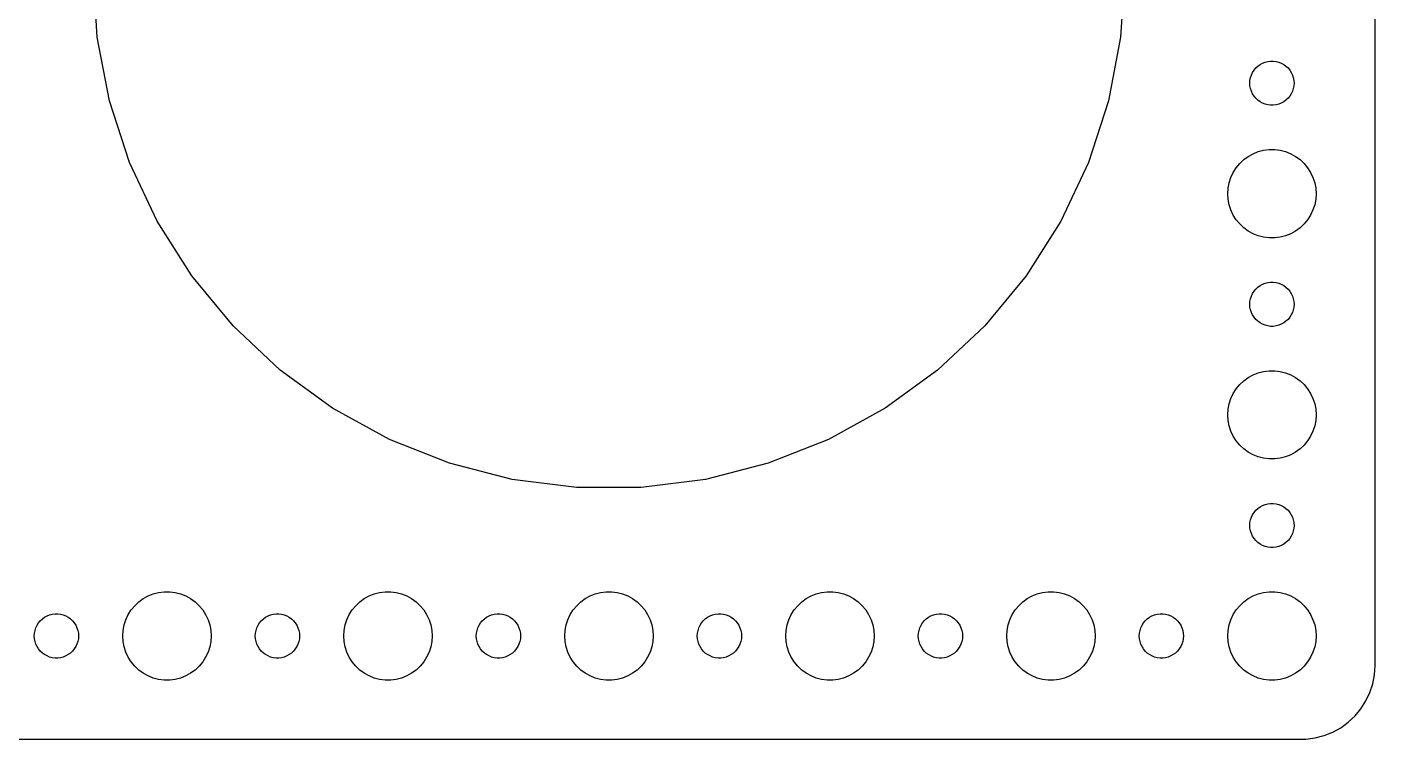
# Model space of a CAD drawing. Header units: metres. Extents: x -202 to 202, y 62 to 166.
# Drawn here: x 110.5 to 202, y 62 to 110.3 of the extents above; entities that cross this region are included whole.
import ezdxf

# ---------------------------------------------------------------- set-up
doc = ezdxf.new("R2010")
doc.units = ezdxf.units.M

msp = doc.modelspace()

# ---------------------------------------------------------------- linework, layer by layer
for p, q in [((202, 67), (202, 161)), ((115.276, 109.613), (115, 114)), ((185, 114), (184.724, 109.613)), ((116.1, 105.296), (115.276, 109.613)), ((184.724, 109.613), (183.9, 105.296)), ((194.536, 107.927), (194.719, 107.973)), ((194.719, 107.973), (194.906, 107.997)), ((194.906, 107.997), (195.094, 107.997)), ((195.094, 107.997), (195.281, 107.973)), ((195.281, 107.973), (195.464, 107.927)), ((193.605, 107.052), (193.686, 107.223)), ((193.686, 107.223), (193.786, 107.382)), ((193.786, 107.382), (193.907, 107.527)), ((193.907, 107.527), (194.044, 107.656)), ((194.044, 107.656), (194.196, 107.766)), ((194.196, 107.766), (194.361, 107.857)), ((194.361, 107.857), (194.536, 107.927)), ((195.464, 107.927), (195.639, 107.857)), ((195.639, 107.857), (195.804, 107.766)), ((195.804, 107.766), (195.956, 107.656)), ((195.956, 107.656), (196.093, 107.527)), ((196.093, 107.527), (196.214, 107.382)), ((196.214, 107.382), (196.314, 107.223)), ((196.314, 107.223), (196.395, 107.052)), ((193.5, 106.5), (193.512, 106.688)), ((193.512, 106.312), (193.5, 106.5)), ((193.512, 106.688), (193.547, 106.873)), ((193.547, 106.127), (193.512, 106.312)), ((193.547, 106.873), (193.605, 107.052)), ((196.395, 107.052), (196.453, 106.873)), ((196.453, 106.873), (196.488, 106.688)), ((196.488, 106.312), (196.453, 106.127)), ((196.488, 106.688), (196.5, 106.5)), ((196.5, 106.5), (196.488, 106.312)), ((117.458, 101.116), (116.1, 105.296)), ((183.9, 105.296), (182.542, 101.116)), ((193.605, 105.948), (193.547, 106.127)), ((193.686, 105.777), (193.605, 105.948)), ((193.786, 105.618), (193.686, 105.777)), ((193.907, 105.473), (193.786, 105.618)), ((194.044, 105.344), (193.907, 105.473)), ((194.196, 105.234), (194.044, 105.344)), ((194.361, 105.143), (194.196, 105.234)), ((195.804, 105.234), (195.639, 105.143)), ((195.956, 105.344), (195.804, 105.234)), ((196.093, 105.473), (195.956, 105.344)), ((196.214, 105.618), (196.093, 105.473)), ((196.314, 105.777), (196.214, 105.618)), ((196.395, 105.948), (196.314, 105.777)), ((196.453, 106.127), (196.395, 105.948)), ((194.536, 105.073), (194.361, 105.143)), ((194.719, 105.027), (194.536, 105.073)), ((194.906, 105.003), (194.719, 105.027)), ((195.094, 105.003), (194.906, 105.003)), ((195.281, 105.027), (195.094, 105.003)), ((195.464, 105.073), (195.281, 105.027)), ((195.639, 105.143), (195.464, 105.073)), ((193.393, 101.533), (193.723, 101.714)), ((193.723, 101.714), (194.073, 101.853)), ((194.073, 101.853), (194.438, 101.947)), ((194.438, 101.947), (194.812, 101.994)), ((194.812, 101.994), (195.188, 101.994)), ((195.188, 101.994), (195.562, 101.947)), ((195.562, 101.947), (195.927, 101.853)), ((195.927, 101.853), (196.277, 101.714)), ((196.277, 101.714), (196.607, 101.533)), ((119.329, 97.1386), (117.458, 101.116)), ((182.542, 101.116), (180.671, 97.1386)), ((192.371, 100.445), (192.573, 100.763)), ((192.573, 100.763), (192.813, 101.054)), ((192.813, 101.054), (193.088, 101.312)), ((193.088, 101.312), (193.393, 101.533)), ((196.607, 101.533), (196.912, 101.312)), ((196.912, 101.312), (197.187, 101.054)), ((197.187, 101.054), (197.427, 100.763)), ((197.427, 100.763), (197.629, 100.445)), ((192.024, 99.376), (192.094, 99.7461)), ((192.094, 99.7461), (192.211, 100.104)), ((192.211, 100.104), (192.371, 100.445)), ((197.629, 100.445), (197.789, 100.104)), ((197.789, 100.104), (197.906, 99.7461)), ((197.906, 99.7461), (197.976, 99.376)), ((192, 99), (192.024, 99.376)), ((192.024, 98.624), (192, 99)), ((197.976, 99.376), (198, 99)), ((198, 99), (197.976, 98.624)), ((192.094, 98.2539), (192.024, 98.624)), ((192.211, 97.8956), (192.094, 98.2539)), ((197.906, 98.2539), (197.789, 97.8956)), ((197.976, 98.624), (197.906, 98.2539)), ((121.684, 93.4275), (119.329, 97.1386)), ((180.671, 97.1386), (178.316, 93.4275)), ((192.371, 97.5547), (192.211, 97.8956)), ((192.573, 97.2366), (192.371, 97.5547)), ((192.813, 96.9464), (192.573, 97.2366)), ((197.427, 97.2366), (197.187, 96.9464)), ((197.629, 97.5547), (197.427, 97.2366)), ((197.789, 97.8956), (197.629, 97.5547)), ((193.088, 96.6885), (192.813, 96.9464)), ((193.393, 96.467), (193.088, 96.6885)), ((193.723, 96.2855), (193.393, 96.467)), ((194.073, 96.1468), (193.723, 96.2855)), ((194.438, 96.0531), (194.073, 96.1468)), ((195.927, 96.1468), (195.562, 96.0531)), ((196.277, 96.2855), (195.927, 96.1468)), ((196.607, 96.467), (196.277, 96.2855)), ((196.912, 96.6885), (196.607, 96.467)), ((197.187, 96.9464), (196.912, 96.6885)), ((194.812, 96.0059), (194.438, 96.0531)), ((195.188, 96.0059), (194.812, 96.0059)), ((195.562, 96.0531), (195.188, 96.0059)), ((124.486, 90.0409), (121.684, 93.4275)), ((178.316, 93.4275), (175.514, 90.0409)), ((193.786, 92.3817), (193.907, 92.5268)), ((193.907, 92.5268), (194.044, 92.6558)), ((194.044, 92.6558), (194.196, 92.7665)), ((194.196, 92.7665), (194.361, 92.8573)), ((194.361, 92.8573), (194.536, 92.9266)), ((194.536, 92.9266), (194.719, 92.9734)), ((194.719, 92.9734), (194.906, 92.997)), ((194.906, 92.997), (195.094, 92.997)), ((195.094, 92.997), (195.281, 92.9734)), ((195.281, 92.9734), (195.464, 92.9266)), ((195.464, 92.9266), (195.639, 92.8573)), ((195.639, 92.8573), (195.804, 92.7665)), ((195.804, 92.7665), (195.956, 92.6558)), ((195.956, 92.6558), (196.093, 92.5268)), ((196.093, 92.5268), (196.214, 92.3817)), ((193.5, 91.5), (193.512, 91.688)), ((193.512, 91.312), (193.5, 91.5)), ((193.512, 91.688), (193.547, 91.873)), ((193.547, 91.873), (193.605, 92.0522)), ((193.605, 92.0522), (193.686, 92.2226)), ((193.686, 92.2226), (193.786, 92.3817)), ((196.214, 92.3817), (196.314, 92.2226)), ((196.314, 92.2226), (196.395, 92.0522)), ((196.395, 92.0522), (196.453, 91.873)), ((196.453, 91.873), (196.488, 91.688)), ((196.488, 91.688), (196.5, 91.5)), ((196.5, 91.5), (196.488, 91.312)), ((193.547, 91.127), (193.512, 91.312)), ((193.605, 90.9478), (193.547, 91.127)), ((193.686, 90.7774), (193.605, 90.9478)), ((193.786, 90.6183), (193.686, 90.7774)), ((193.907, 90.4732), (193.786, 90.6183)), ((196.214, 90.6183), (196.093, 90.4732)), ((196.314, 90.7774), (196.214, 90.6183)), ((196.395, 90.9478), (196.314, 90.7774)), ((196.453, 91.127), (196.395, 90.9478)), ((196.488, 91.312), (196.453, 91.127)), ((127.69, 87.032), (124.486, 90.0409)), ((175.514, 90.0409), (172.31, 87.032)), ((194.044, 90.3442), (193.907, 90.4732)), ((194.196, 90.2335), (194.044, 90.3442)), ((194.361, 90.1428), (194.196, 90.2335)), ((194.536, 90.0734), (194.361, 90.1428)), ((194.719, 90.0266), (194.536, 90.0734)), ((194.906, 90.003), (194.719, 90.0266)), ((195.094, 90.003), (194.906, 90.003)), ((195.281, 90.0266), (195.094, 90.003)), ((195.464, 90.0734), (195.281, 90.0266)), ((195.639, 90.1428), (195.464, 90.0734)), ((195.804, 90.2335), (195.639, 90.1428)), ((195.956, 90.3442), (195.804, 90.2335)), ((196.093, 90.4732), (195.956, 90.3442)), ((131.246, 84.4485), (127.69, 87.032)), ((172.31, 87.032), (168.754, 84.4485)), ((194.073, 86.8532), (194.438, 86.9469)), ((194.438, 86.9469), (194.812, 86.9941)), ((194.812, 86.9941), (195.188, 86.9941)), ((195.188, 86.9941), (195.562, 86.9469)), ((195.562, 86.9469), (195.927, 86.8532)), ((192.573, 85.7634), (192.813, 86.0536)), ((192.813, 86.0536), (193.088, 86.3116)), ((193.088, 86.3116), (193.393, 86.533)), ((193.393, 86.533), (193.723, 86.7145)), ((193.723, 86.7145), (194.073, 86.8532)), ((195.927, 86.8532), (196.277, 86.7145)), ((196.277, 86.7145), (196.607, 86.533)), ((196.607, 86.533), (196.912, 86.3116)), ((196.912, 86.3116), (197.187, 86.0536)), ((197.187, 86.0536), (197.427, 85.7634)), ((192.094, 84.7461), (192.211, 85.1044)), ((192.211, 85.1044), (192.371, 85.4453)), ((192.371, 85.4453), (192.573, 85.7634)), ((197.427, 85.7634), (197.629, 85.4453)), ((197.629, 85.4453), (197.789, 85.1044)), ((197.789, 85.1044), (197.906, 84.7461)), ((135.098, 82.3311), (131.246, 84.4485)), ((168.754, 84.4485), (164.902, 82.3311)), ((192, 84), (192.024, 84.376)), ((192.024, 84.376), (192.094, 84.7461)), ((197.906, 84.7461), (197.976, 84.376)), ((197.976, 84.376), (198, 84)), ((192.024, 83.624), (192, 84)), ((192.094, 83.2539), (192.024, 83.624)), ((197.976, 83.624), (197.906, 83.2539)), ((198, 84), (197.976, 83.624)), ((192.211, 82.8956), (192.094, 83.2539)), ((192.371, 82.5547), (192.211, 82.8956)), ((192.573, 82.2366), (192.371, 82.5547)), ((197.629, 82.5547), (197.427, 82.2366)), ((197.789, 82.8956), (197.629, 82.5547)), ((197.906, 83.2539), (197.789, 82.8956)), ((139.184, 80.713), (135.098, 82.3311)), ((164.902, 82.3311), (160.816, 80.713)), ((192.813, 81.9464), (192.573, 82.2366)), ((193.088, 81.6885), (192.813, 81.9464)), ((193.393, 81.467), (193.088, 81.6885)), ((193.723, 81.2855), (193.393, 81.467)), ((196.607, 81.467), (196.277, 81.2855)), ((196.912, 81.6885), (196.607, 81.467)), ((197.187, 81.9464), (196.912, 81.6885)), ((197.427, 82.2366), (197.187, 81.9464)), ((143.442, 79.6199), (139.184, 80.713)), ((160.816, 80.713), (156.558, 79.6199)), ((194.073, 81.1468), (193.723, 81.2855)), ((194.438, 81.0531), (194.073, 81.1468)), ((194.812, 81.0059), (194.438, 81.0531)), ((195.188, 81.0059), (194.812, 81.0059)), ((195.562, 81.0531), (195.188, 81.0059)), ((195.927, 81.1468), (195.562, 81.0531)), ((196.277, 81.2855), (195.927, 81.1468)), ((147.802, 79.0691), (143.442, 79.6199)), ((156.558, 79.6199), (152.198, 79.0691)), ((152.198, 79.0691), (147.802, 79.0691)), ((194.196, 77.7665), (194.361, 77.8572)), ((194.361, 77.8572), (194.536, 77.9266)), ((194.536, 77.9266), (194.719, 77.9734)), ((194.719, 77.9734), (194.906, 77.997)), ((194.906, 77.997), (195.094, 77.997)), ((195.094, 77.997), (195.281, 77.9734)), ((195.281, 77.9734), (195.464, 77.9266)), ((195.464, 77.9266), (195.639, 77.8572)), ((195.639, 77.8572), (195.804, 77.7665)), ((193.512, 76.688), (193.547, 76.873)), ((193.547, 76.873), (193.605, 77.0522)), ((193.605, 77.0522), (193.686, 77.2226)), ((193.686, 77.2226), (193.786, 77.3817)), ((193.786, 77.3817), (193.907, 77.5268)), ((193.907, 77.5268), (194.044, 77.6558)), ((194.044, 77.6558), (194.196, 77.7665)), ((195.804, 77.7665), (195.956, 77.6558)), ((195.956, 77.6558), (196.093, 77.5268)), ((196.093, 77.5268), (196.214, 77.3817)), ((196.214, 77.3817), (196.314, 77.2226)), ((196.314, 77.2226), (196.395, 77.0522)), ((196.395, 77.0522), (196.453, 76.873)), ((196.453, 76.873), (196.488, 76.688)), ((193.5, 76.5), (193.512, 76.688)), ((193.512, 76.312), (193.5, 76.5)), ((193.547, 76.127), (193.512, 76.312)), ((193.605, 75.9478), (193.547, 76.127)), ((193.686, 75.7774), (193.605, 75.9478)), ((196.395, 75.9478), (196.314, 75.7774)), ((196.453, 76.127), (196.395, 75.9478)), ((196.488, 76.312), (196.453, 76.127)), ((196.488, 76.688), (196.5, 76.5)), ((196.5, 76.5), (196.488, 76.312)), ((193.786, 75.6183), (193.686, 75.7774)), ((193.907, 75.4732), (193.786, 75.6183)), ((194.044, 75.3442), (193.907, 75.4732)), ((194.196, 75.2335), (194.044, 75.3442)), ((194.361, 75.1428), (194.196, 75.2335)), ((194.536, 75.0734), (194.361, 75.1428)), ((194.719, 75.0266), (194.536, 75.0734)), ((195.464, 75.0734), (195.281, 75.0266)), ((195.639, 75.1428), (195.464, 75.0734)), ((195.804, 75.2335), (195.639, 75.1428)), ((195.956, 75.3442), (195.804, 75.2335)), ((196.093, 75.4732), (195.956, 75.3442)), ((196.214, 75.6183), (196.093, 75.4732)), ((196.314, 75.7774), (196.214, 75.6183)), ((194.906, 75.003), (194.719, 75.0266)), ((195.094, 75.003), (194.906, 75.003)), ((195.281, 75.0266), (195.094, 75.003)), ((118.088, 71.3115), (118.393, 71.533)), ((118.393, 71.533), (118.723, 71.7145)), ((118.723, 71.7145), (119.073, 71.8532)), ((119.073, 71.8532), (119.438, 71.9469)), ((119.438, 71.9469), (119.812, 71.9941)), ((119.812, 71.9941), (120.188, 71.9941)), ((120.188, 71.9941), (120.562, 71.9469)), ((120.562, 71.9469), (120.927, 71.8532)), ((120.927, 71.8532), (121.277, 71.7145)), ((121.277, 71.7145), (121.607, 71.533)), ((121.607, 71.533), (121.912, 71.3115)), ((133.088, 71.3115), (133.393, 71.533)), ((133.393, 71.533), (133.723, 71.7145)), ((133.723, 71.7145), (134.073, 71.8532)), ((134.073, 71.8532), (134.438, 71.9469)), ((134.438, 71.9469), (134.812, 71.9941)), ((134.812, 71.9941), (135.188, 71.9941)), ((135.188, 71.9941), (135.562, 71.9469)), ((135.562, 71.9469), (135.927, 71.8532)), ((135.927, 71.8532), (136.277, 71.7145)), ((136.277, 71.7145), (136.607, 71.533)), ((136.607, 71.533), (136.912, 71.3115)), ((148.088, 71.3115), (148.393, 71.533)), ((148.393, 71.533), (148.723, 71.7145)), ((148.723, 71.7145), (149.073, 71.8532)), ((149.073, 71.8532), (149.438, 71.9469)), ((149.438, 71.9469), (149.812, 71.9941)), ((149.812, 71.9941), (150.188, 71.9941)), ((150.188, 71.9941), (150.562, 71.9469)), ((150.562, 71.9469), (150.927, 71.8532)), ((150.927, 71.8532), (151.277, 71.7145)), ((151.277, 71.7145), (151.607, 71.533)), ((151.607, 71.533), (151.912, 71.3115)), ((163.088, 71.3115), (163.393, 71.533)), ((163.393, 71.533), (163.723, 71.7145)), ((163.723, 71.7145), (164.073, 71.8532)), ((164.073, 71.8532), (164.438, 71.9469)), ((164.438, 71.9469), (164.812, 71.9941)), ((164.812, 71.9941), (165.188, 71.9941)), ((165.188, 71.9941), (165.562, 71.9469)), ((165.562, 71.9469), (165.927, 71.8532)), ((165.927, 71.8532), (166.277, 71.7145)), ((166.277, 71.7145), (166.607, 71.533)), ((166.607, 71.533), (166.912, 71.3115)), ((178.088, 71.3115), (178.393, 71.533)), ((178.393, 71.533), (178.723, 71.7145)), ((178.723, 71.7145), (179.073, 71.8532)), ((179.073, 71.8532), (179.438, 71.9469)), ((179.438, 71.9469), (179.812, 71.9941)), ((179.812, 71.9941), (180.188, 71.9941)), ((180.188, 71.9941), (180.562, 71.9469)), ((180.562, 71.9469), (180.927, 71.8532)), ((180.927, 71.8532), (181.277, 71.7145)), ((181.277, 71.7145), (181.607, 71.533)), ((181.607, 71.533), (181.912, 71.3115)), ((193.088, 71.3115), (193.393, 71.533)), ((193.393, 71.533), (193.723, 71.7145)), ((193.723, 71.7145), (194.073, 71.8532)), ((194.073, 71.8532), (194.438, 71.9469)), ((194.438, 71.9469), (194.812, 71.9941)), ((194.812, 71.9941), (195.188, 71.9941)), ((195.188, 71.9941), (195.562, 71.9469)), ((195.562, 71.9469), (195.927, 71.8532)), ((195.927, 71.8532), (196.277, 71.7145)), ((196.277, 71.7145), (196.607, 71.533)), ((196.607, 71.533), (196.912, 71.3115)), ((112.036, 70.4266), (112.219, 70.4734)), ((112.219, 70.4734), (112.406, 70.497)), ((112.406, 70.497), (112.594, 70.497)), ((112.594, 70.497), (112.781, 70.4734)), ((112.781, 70.4734), (112.964, 70.4266)), ((117.371, 70.4453), (117.573, 70.7634)), ((117.573, 70.7634), (117.813, 71.0536)), ((117.813, 71.0536), (118.088, 71.3115)), ((121.912, 71.3115), (122.187, 71.0536)), ((122.187, 71.0536), (122.427, 70.7634)), ((122.427, 70.7634), (122.629, 70.4453)), ((127.036, 70.4266), (127.219, 70.4734)), ((127.219, 70.4734), (127.406, 70.497)), ((127.406, 70.497), (127.594, 70.497)), ((127.594, 70.497), (127.781, 70.4734)), ((127.781, 70.4734), (127.964, 70.4266)), ((132.371, 70.4453), (132.573, 70.7634)), ((132.573, 70.7634), (132.813, 71.0536)), ((132.813, 71.0536), (133.088, 71.3115)), ((136.912, 71.3115), (137.187, 71.0536)), ((137.187, 71.0536), (137.427, 70.7634)), ((137.427, 70.7634), (137.629, 70.4453)), ((142.036, 70.4266), (142.219, 70.4734)), ((142.219, 70.4734), (142.406, 70.497)), ((142.406, 70.497), (142.594, 70.497)), ((142.594, 70.497), (142.781, 70.4734)), ((142.781, 70.4734), (142.964, 70.4266)), ((147.371, 70.4453), (147.573, 70.7634)), ((147.573, 70.7634), (147.813, 71.0536)), ((147.813, 71.0536), (148.088, 71.3115)), ((151.912, 71.3115), (152.187, 71.0536)), ((152.187, 71.0536), (152.427, 70.7634)), ((152.427, 70.7634), (152.629, 70.4453)), ((157.036, 70.4266), (157.219, 70.4734)), ((157.219, 70.4734), (157.406, 70.497)), ((157.406, 70.497), (157.594, 70.497)), ((157.594, 70.497), (157.781, 70.4734)), ((157.781, 70.4734), (157.964, 70.4266)), ((162.371, 70.4453), (162.573, 70.7634)), ((162.573, 70.7634), (162.813, 71.0536)), ((162.813, 71.0536), (163.088, 71.3115)), ((166.912, 71.3115), (167.187, 71.0536)), ((167.187, 71.0536), (167.427, 70.7634)), ((167.427, 70.7634), (167.629, 70.4453)), ((172.036, 70.4266), (172.219, 70.4734)), ((172.219, 70.4734), (172.406, 70.497)), ((172.406, 70.497), (172.594, 70.497)), ((172.594, 70.497), (172.781, 70.4734)), ((172.781, 70.4734), (172.964, 70.4266)), ((177.371, 70.4453), (177.573, 70.7634)), ((177.573, 70.7634), (177.813, 71.0536)), ((177.813, 71.0536), (178.088, 71.3115)), ((181.912, 71.3115), (182.187, 71.0536)), ((182.187, 71.0536), (182.427, 70.7634)), ((182.427, 70.7634), (182.629, 70.4453)), ((187.036, 70.4266), (187.219, 70.4734)), ((187.219, 70.4734), (187.406, 70.497)), ((187.406, 70.497), (187.594, 70.497)), ((187.594, 70.497), (187.781, 70.4734)), ((187.781, 70.4734), (187.964, 70.4266)), ((192.371, 70.4453), (192.573, 70.7634)), ((192.573, 70.7634), (192.813, 71.0536)), ((192.813, 71.0536), (193.088, 71.3115)), ((196.912, 71.3115), (197.187, 71.0536)), ((197.187, 71.0536), (197.427, 70.7634)), ((197.427, 70.7634), (197.629, 70.4453)), ((111.047, 69.373), (111.105, 69.5522)), ((111.105, 69.5522), (111.186, 69.7226)), ((111.186, 69.7226), (111.286, 69.8817)), ((111.286, 69.8817), (111.407, 70.0268)), ((111.407, 70.0268), (111.544, 70.1558)), ((111.544, 70.1558), (111.696, 70.2665)), ((111.696, 70.2665), (111.861, 70.3572)), ((111.861, 70.3572), (112.036, 70.4266)), ((112.964, 70.4266), (113.139, 70.3572)), ((113.139, 70.3572), (113.304, 70.2665)), ((113.304, 70.2665), (113.456, 70.1558)), ((113.456, 70.1558), (113.593, 70.0268)), ((113.593, 70.0268), (113.714, 69.8817)), ((113.714, 69.8817), (113.814, 69.7226)), ((113.814, 69.7226), (113.895, 69.5522)), ((113.895, 69.5522), (113.953, 69.373)), ((117.024, 69.376), (117.094, 69.7461)), ((117.094, 69.7461), (117.211, 70.1044)), ((117.211, 70.1044), (117.371, 70.4453)), ((122.629, 70.4453), (122.789, 70.1044)), ((122.789, 70.1044), (122.906, 69.7461)), ((122.906, 69.7461), (122.976, 69.376)), ((126.047, 69.373), (126.105, 69.5522)), ((126.105, 69.5522), (126.186, 69.7226)), ((126.186, 69.7226), (126.286, 69.8817)), ((126.286, 69.8817), (126.407, 70.0268)), ((126.407, 70.0268), (126.544, 70.1558)), ((126.544, 70.1558), (126.696, 70.2665)), ((126.696, 70.2665), (126.861, 70.3572)), ((126.861, 70.3572), (127.036, 70.4266)), ((127.964, 70.4266), (128.139, 70.3572)), ((128.139, 70.3572), (128.304, 70.2665)), ((128.304, 70.2665), (128.456, 70.1558)), ((128.456, 70.1558), (128.593, 70.0268)), ((128.593, 70.0268), (128.714, 69.8817)), ((128.714, 69.8817), (128.814, 69.7226)), ((128.814, 69.7226), (128.895, 69.5522)), ((128.895, 69.5522), (128.953, 69.373)), ((132.024, 69.376), (132.094, 69.7461)), ((132.094, 69.7461), (132.211, 70.1044)), ((132.211, 70.1044), (132.371, 70.4453)), ((137.629, 70.4453), (137.789, 70.1044)), ((137.789, 70.1044), (137.906, 69.7461)), ((137.906, 69.7461), (137.976, 69.376)), ((141.047, 69.373), (141.105, 69.5522)), ((141.105, 69.5522), (141.186, 69.7226)), ((141.186, 69.7226), (141.286, 69.8817)), ((141.286, 69.8817), (141.407, 70.0268)), ((141.407, 70.0268), (141.544, 70.1558)), ((141.544, 70.1558), (141.696, 70.2665)), ((141.696, 70.2665), (141.861, 70.3572)), ((141.861, 70.3572), (142.036, 70.4266)), ((142.964, 70.4266), (143.139, 70.3572)), ((143.139, 70.3572), (143.304, 70.2665)), ((143.304, 70.2665), (143.456, 70.1558)), ((143.456, 70.1558), (143.593, 70.0268)), ((143.593, 70.0268), (143.714, 69.8817)), ((143.714, 69.8817), (143.814, 69.7226)), ((143.814, 69.7226), (143.895, 69.5522)), ((143.895, 69.5522), (143.953, 69.373)), ((147.024, 69.376), (147.094, 69.7461)), ((147.094, 69.7461), (147.211, 70.1044)), ((147.211, 70.1044), (147.371, 70.4453)), ((152.629, 70.4453), (152.789, 70.1044)), ((152.789, 70.1044), (152.906, 69.7461)), ((152.906, 69.7461), (152.976, 69.376)), ((156.047, 69.373), (156.105, 69.5522)), ((156.105, 69.5522), (156.186, 69.7226)), ((156.186, 69.7226), (156.286, 69.8817)), ((156.286, 69.8817), (156.407, 70.0268)), ((156.407, 70.0268), (156.544, 70.1558)), ((156.544, 70.1558), (156.696, 70.2665)), ((156.696, 70.2665), (156.861, 70.3572)), ((156.861, 70.3572), (157.036, 70.4266)), ((157.964, 70.4266), (158.139, 70.3572)), ((158.139, 70.3572), (158.304, 70.2665)), ((158.304, 70.2665), (158.456, 70.1558)), ((158.456, 70.1558), (158.593, 70.0268)), ((158.593, 70.0268), (158.714, 69.8817)), ((158.714, 69.8817), (158.814, 69.7226)), ((158.814, 69.7226), (158.895, 69.5522)), ((158.895, 69.5522), (158.953, 69.373)), ((162.024, 69.376), (162.094, 69.7461)), ((162.094, 69.7461), (162.211, 70.1044)), ((162.211, 70.1044), (162.371, 70.4453)), ((167.629, 70.4453), (167.789, 70.1044)), ((167.789, 70.1044), (167.906, 69.7461)), ((167.906, 69.7461), (167.976, 69.376)), ((171.047, 69.373), (171.105, 69.5522)), ((171.105, 69.5522), (171.186, 69.7226)), ((171.186, 69.7226), (171.286, 69.8817)), ((171.286, 69.8817), (171.407, 70.0268)), ((171.407, 70.0268), (171.544, 70.1558)), ((171.544, 70.1558), (171.696, 70.2665)), ((171.696, 70.2665), (171.861, 70.3572)), ((171.861, 70.3572), (172.036, 70.4266)), ((172.964, 70.4266), (173.139, 70.3572)), ((173.139, 70.3572), (173.304, 70.2665)), ((173.304, 70.2665), (173.456, 70.1558)), ((173.456, 70.1558), (173.593, 70.0268)), ((173.593, 70.0268), (173.714, 69.8817)), ((173.714, 69.8817), (173.814, 69.7226)), ((173.814, 69.7226), (173.895, 69.5522)), ((173.895, 69.5522), (173.953, 69.373)), ((177.024, 69.376), (177.094, 69.7461)), ((177.094, 69.7461), (177.211, 70.1044)), ((177.211, 70.1044), (177.371, 70.4453)), ((182.629, 70.4453), (182.789, 70.1044)), ((182.789, 70.1044), (182.906, 69.7461)), ((182.906, 69.7461), (182.976, 69.376)), ((186.047, 69.373), (186.105, 69.5522)), ((186.105, 69.5522), (186.186, 69.7226)), ((186.186, 69.7226), (186.286, 69.8817)), ((186.286, 69.8817), (186.407, 70.0268)), ((186.407, 70.0268), (186.544, 70.1558)), ((186.544, 70.1558), (186.696, 70.2665)), ((186.696, 70.2665), (186.861, 70.3572)), ((186.861, 70.3572), (187.036, 70.4266)), ((187.964, 70.4266), (188.139, 70.3572)), ((188.139, 70.3572), (188.304, 70.2665)), ((188.304, 70.2665), (188.456, 70.1558)), ((188.456, 70.1558), (188.593, 70.0268)), ((188.593, 70.0268), (188.714, 69.8817)), ((188.714, 69.8817), (188.814, 69.7226)), ((188.814, 69.7226), (188.895, 69.5522)), ((188.895, 69.5522), (188.953, 69.373)), ((192.024, 69.376), (192.094, 69.7461)), ((192.094, 69.7461), (192.211, 70.1044)), ((192.211, 70.1044), (192.371, 70.4453)), ((197.629, 70.4453), (197.789, 70.1044)), ((197.789, 70.1044), (197.906, 69.7461)), ((197.906, 69.7461), (197.976, 69.376)), ((111, 69), (111.012, 69.188)), ((111.012, 68.812), (111, 69)), ((111.012, 69.188), (111.047, 69.373)), ((111.047, 68.627), (111.012, 68.812)), ((111.105, 68.4478), (111.047, 68.627)), ((113.953, 68.627), (113.895, 68.4478)), ((113.953, 69.373), (113.988, 69.188)), ((113.988, 68.812), (113.953, 68.627)), ((113.988, 69.188), (114, 69)), ((114, 69), (113.988, 68.812)), ((117, 69), (117.024, 69.376)), ((117.024, 68.624), (117, 69)), ((122.976, 69.376), (123, 69)), ((123, 69), (122.976, 68.624)), ((126, 69), (126.012, 69.188)), ((126.012, 68.812), (126, 69)), ((126.012, 69.188), (126.047, 69.373)), ((126.047, 68.627), (126.012, 68.812)), ((126.105, 68.4478), (126.047, 68.627)), ((128.953, 68.627), (128.895, 68.4478)), ((128.953, 69.373), (128.988, 69.188)), ((128.988, 68.812), (128.953, 68.627)), ((128.988, 69.188), (129, 69)), ((129, 69), (128.988, 68.812)), ((132, 69), (132.024, 69.376)), ((132.024, 68.624), (132, 69)), ((137.976, 69.376), (138, 69)), ((138, 69), (137.976, 68.624)), ((141, 69), (141.012, 69.188)), ((141.012, 68.812), (141, 69)), ((141.012, 69.188), (141.047, 69.373)), ((141.047, 68.627), (141.012, 68.812)), ((141.105, 68.4478), (141.047, 68.627)), ((143.953, 68.627), (143.895, 68.4478)), ((143.953, 69.373), (143.988, 69.188)), ((143.988, 68.812), (143.953, 68.627)), ((143.988, 69.188), (144, 69)), ((144, 69), (143.988, 68.812)), ((147, 69), (147.024, 69.376)), ((147.024, 68.624), (147, 69)), ((152.976, 69.376), (153, 69)), ((153, 69), (152.976, 68.624)), ((156, 69), (156.012, 69.188)), ((156.012, 68.812), (156, 69)), ((156.012, 69.188), (156.047, 69.373)), ((156.047, 68.627), (156.012, 68.812)), ((156.105, 68.4478), (156.047, 68.627)), ((158.953, 68.627), (158.895, 68.4478)), ((158.953, 69.373), (158.988, 69.188)), ((158.988, 68.812), (158.953, 68.627)), ((158.988, 69.188), (159, 69)), ((159, 69), (158.988, 68.812)), ((162, 69), (162.024, 69.376)), ((162.024, 68.624), (162, 69)), ((167.976, 69.376), (168, 69)), ((168, 69), (167.976, 68.624)), ((171, 69), (171.012, 69.188)), ((171.012, 68.812), (171, 69)), ((171.012, 69.188), (171.047, 69.373)), ((171.047, 68.627), (171.012, 68.812)), ((171.105, 68.4478), (171.047, 68.627)), ((173.953, 68.627), (173.895, 68.4478)), ((173.953, 69.373), (173.988, 69.188)), ((173.988, 68.812), (173.953, 68.627)), ((173.988, 69.188), (174, 69)), ((174, 69), (173.988, 68.812)), ((177, 69), (177.024, 69.376)), ((177.024, 68.624), (177, 69)), ((182.976, 69.376), (183, 69)), ((183, 69), (182.976, 68.624)), ((186, 69), (186.012, 69.188)), ((186.012, 68.812), (186, 69)), ((186.012, 69.188), (186.047, 69.373)), ((186.047, 68.627), (186.012, 68.812)), ((186.105, 68.4478), (186.047, 68.627)), ((188.953, 68.627), (188.895, 68.4478)), ((188.953, 69.373), (188.988, 69.188)), ((188.988, 68.812), (188.953, 68.627)), ((188.988, 69.188), (189, 69)), ((189, 69), (188.988, 68.812)), ((192, 69), (192.024, 69.376)), ((192.024, 68.624), (192, 69)), ((197.976, 69.376), (198, 69)), ((198, 69), (197.976, 68.624)), ((111.186, 68.2774), (111.105, 68.4478)), ((111.286, 68.1183), (111.186, 68.2774)), ((111.407, 67.9732), (111.286, 68.1183)), ((111.544, 67.8442), (111.407, 67.9732)), ((111.696, 67.7335), (111.544, 67.8442)), ((111.861, 67.6428), (111.696, 67.7335)), ((113.304, 67.7335), (113.139, 67.6428)), ((113.456, 67.8442), (113.304, 67.7335)), ((113.593, 67.9732), (113.456, 67.8442)), ((113.714, 68.1183), (113.593, 67.9732)), ((113.814, 68.2774), (113.714, 68.1183)), ((113.895, 68.4478), (113.814, 68.2774)), ((117.094, 68.2539), (117.024, 68.624)), ((117.211, 67.8956), (117.094, 68.2539)), ((117.371, 67.5547), (117.211, 67.8956)), ((122.789, 67.8956), (122.629, 67.5547)), ((122.906, 68.2539), (122.789, 67.8956)), ((122.976, 68.624), (122.906, 68.2539)), ((126.186, 68.2774), (126.105, 68.4478)), ((126.286, 68.1183), (126.186, 68.2774)), ((126.407, 67.9732), (126.286, 68.1183)), ((126.544, 67.8442), (126.407, 67.9732)), ((126.696, 67.7335), (126.544, 67.8442)), ((126.861, 67.6428), (126.696, 67.7335)), ((128.304, 67.7335), (128.139, 67.6428)), ((128.456, 67.8442), (128.304, 67.7335)), ((128.593, 67.9732), (128.456, 67.8442)), ((128.714, 68.1183), (128.593, 67.9732)), ((128.814, 68.2774), (128.714, 68.1183)), ((128.895, 68.4478), (128.814, 68.2774)), ((132.094, 68.2539), (132.024, 68.624)), ((132.211, 67.8956), (132.094, 68.2539)), ((132.371, 67.5547), (132.211, 67.8956)), ((137.789, 67.8956), (137.629, 67.5547)), ((137.906, 68.2539), (137.789, 67.8956)), ((137.976, 68.624), (137.906, 68.2539)), ((141.186, 68.2774), (141.105, 68.4478)), ((141.286, 68.1183), (141.186, 68.2774)), ((141.407, 67.9732), (141.286, 68.1183)), ((141.544, 67.8442), (141.407, 67.9732)), ((141.696, 67.7335), (141.544, 67.8442)), ((141.861, 67.6428), (141.696, 67.7335)), ((143.304, 67.7335), (143.139, 67.6428)), ((143.456, 67.8442), (143.304, 67.7335)), ((143.593, 67.9732), (143.456, 67.8442)), ((143.714, 68.1183), (143.593, 67.9732)), ((143.814, 68.2774), (143.714, 68.1183)), ((143.895, 68.4478), (143.814, 68.2774)), ((147.094, 68.2539), (147.024, 68.624)), ((147.211, 67.8956), (147.094, 68.2539)), ((147.371, 67.5547), (147.211, 67.8956)), ((152.789, 67.8956), (152.629, 67.5547)), ((152.906, 68.2539), (152.789, 67.8956)), ((152.976, 68.624), (152.906, 68.2539)), ((156.186, 68.2774), (156.105, 68.4478)), ((156.286, 68.1183), (156.186, 68.2774)), ((156.407, 67.9732), (156.286, 68.1183)), ((156.544, 67.8442), (156.407, 67.9732)), ((156.696, 67.7335), (156.544, 67.8442)), ((156.861, 67.6428), (156.696, 67.7335)), ((158.304, 67.7335), (158.139, 67.6428)), ((158.456, 67.8442), (158.304, 67.7335)), ((158.593, 67.9732), (158.456, 67.8442)), ((158.714, 68.1183), (158.593, 67.9732)), ((158.814, 68.2774), (158.714, 68.1183)), ((158.895, 68.4478), (158.814, 68.2774)), ((162.094, 68.2539), (162.024, 68.624)), ((162.211, 67.8956), (162.094, 68.2539)), ((162.371, 67.5547), (162.211, 67.8956)), ((167.789, 67.8956), (167.629, 67.5547)), ((167.906, 68.2539), (167.789, 67.8956)), ((167.976, 68.624), (167.906, 68.2539)), ((171.186, 68.2774), (171.105, 68.4478)), ((171.286, 68.1183), (171.186, 68.2774)), ((171.407, 67.9732), (171.286, 68.1183)), ((171.544, 67.8442), (171.407, 67.9732)), ((171.696, 67.7335), (171.544, 67.8442)), ((171.861, 67.6428), (171.696, 67.7335)), ((173.304, 67.7335), (173.139, 67.6428)), ((173.456, 67.8442), (173.304, 67.7335)), ((173.593, 67.9732), (173.456, 67.8442)), ((173.714, 68.1183), (173.593, 67.9732)), ((173.814, 68.2774), (173.714, 68.1183)), ((173.895, 68.4478), (173.814, 68.2774)), ((177.094, 68.2539), (177.024, 68.624)), ((177.211, 67.8956), (177.094, 68.2539)), ((177.371, 67.5547), (177.211, 67.8956)), ((182.789, 67.8956), (182.629, 67.5547)), ((182.906, 68.2539), (182.789, 67.8956)), ((182.976, 68.624), (182.906, 68.2539)), ((186.186, 68.2774), (186.105, 68.4478)), ((186.286, 68.1183), (186.186, 68.2774)), ((186.407, 67.9732), (186.286, 68.1183)), ((186.544, 67.8442), (186.407, 67.9732)), ((186.696, 67.7335), (186.544, 67.8442)), ((186.861, 67.6428), (186.696, 67.7335)), ((188.304, 67.7335), (188.139, 67.6428)), ((188.456, 67.8442), (188.304, 67.7335)), ((188.593, 67.9732), (188.456, 67.8442)), ((188.714, 68.1183), (188.593, 67.9732)), ((188.814, 68.2774), (188.714, 68.1183)), ((188.895, 68.4478), (188.814, 68.2774)), ((192.094, 68.2539), (192.024, 68.624)), ((192.211, 67.8956), (192.094, 68.2539)), ((192.371, 67.5547), (192.211, 67.8956)), ((197.789, 67.8956), (197.629, 67.5547)), ((197.906, 68.2539), (197.789, 67.8956)), ((197.976, 68.624), (197.906, 68.2539)), ((112.036, 67.5734), (111.861, 67.6428)), ((112.219, 67.5266), (112.036, 67.5734)), ((112.406, 67.503), (112.219, 67.5266)), ((112.594, 67.503), (112.406, 67.503)), ((112.781, 67.5266), (112.594, 67.503)), ((112.964, 67.5734), (112.781, 67.5266)), ((113.139, 67.6428), (112.964, 67.5734)), ((117.573, 67.2366), (117.371, 67.5547)), ((117.813, 66.9464), (117.573, 67.2366)), ((118.088, 66.6885), (117.813, 66.9464)), ((122.187, 66.9464), (121.912, 66.6885)), ((122.427, 67.2366), (122.187, 66.9464)), ((122.629, 67.5547), (122.427, 67.2366)), ((127.036, 67.5734), (126.861, 67.6428)), ((127.219, 67.5266), (127.036, 67.5734)), ((127.406, 67.503), (127.219, 67.5266)), ((127.594, 67.503), (127.406, 67.503)), ((127.781, 67.5266), (127.594, 67.503)), ((127.964, 67.5734), (127.781, 67.5266)), ((128.139, 67.6428), (127.964, 67.5734)), ((132.573, 67.2366), (132.371, 67.5547)), ((132.813, 66.9464), (132.573, 67.2366)), ((133.088, 66.6885), (132.813, 66.9464)), ((137.187, 66.9464), (136.912, 66.6885)), ((137.427, 67.2366), (137.187, 66.9464)), ((137.629, 67.5547), (137.427, 67.2366)), ((142.036, 67.5734), (141.861, 67.6428)), ((142.219, 67.5266), (142.036, 67.5734)), ((142.406, 67.503), (142.219, 67.5266)), ((142.594, 67.503), (142.406, 67.503)), ((142.781, 67.5266), (142.594, 67.503)), ((142.964, 67.5734), (142.781, 67.5266)), ((143.139, 67.6428), (142.964, 67.5734)), ((147.573, 67.2366), (147.371, 67.5547)), ((147.813, 66.9464), (147.573, 67.2366)), ((148.088, 66.6885), (147.813, 66.9464)), ((152.187, 66.9464), (151.912, 66.6885)), ((152.427, 67.2366), (152.187, 66.9464)), ((152.629, 67.5547), (152.427, 67.2366)), ((157.036, 67.5734), (156.861, 67.6428)), ((157.219, 67.5266), (157.036, 67.5734)), ((157.406, 67.503), (157.219, 67.5266)), ((157.594, 67.503), (157.406, 67.503)), ((157.781, 67.5266), (157.594, 67.503)), ((157.964, 67.5734), (157.781, 67.5266)), ((158.139, 67.6428), (157.964, 67.5734)), ((162.573, 67.2366), (162.371, 67.5547)), ((162.813, 66.9464), (162.573, 67.2366)), ((163.088, 66.6885), (162.813, 66.9464)), ((167.187, 66.9464), (166.912, 66.6885)), ((167.427, 67.2366), (167.187, 66.9464)), ((167.629, 67.5547), (167.427, 67.2366)), ((172.036, 67.5734), (171.861, 67.6428)), ((172.219, 67.5266), (172.036, 67.5734)), ((172.406, 67.503), (172.219, 67.5266)), ((172.594, 67.503), (172.406, 67.503)), ((172.781, 67.5266), (172.594, 67.503)), ((172.964, 67.5734), (172.781, 67.5266)), ((173.139, 67.6428), (172.964, 67.5734)), ((177.573, 67.2366), (177.371, 67.5547)), ((177.813, 66.9464), (177.573, 67.2366)), ((178.088, 66.6885), (177.813, 66.9464)), ((182.187, 66.9464), (181.912, 66.6885)), ((182.427, 67.2366), (182.187, 66.9464)), ((182.629, 67.5547), (182.427, 67.2366)), ((187.036, 67.5734), (186.861, 67.6428)), ((187.219, 67.5266), (187.036, 67.5734)), ((187.406, 67.503), (187.219, 67.5266)), ((187.594, 67.503), (187.406, 67.503)), ((187.781, 67.5266), (187.594, 67.503)), ((187.964, 67.5734), (187.781, 67.5266)), ((188.139, 67.6428), (187.964, 67.5734)), ((192.573, 67.2366), (192.371, 67.5547)), ((192.813, 66.9464), (192.573, 67.2366)), ((193.088, 66.6885), (192.813, 66.9464)), ((197.187, 66.9464), (196.912, 66.6885)), ((197.427, 67.2366), (197.187, 66.9464)), ((197.629, 67.5547), (197.427, 67.2366)), ((201.961, 66.3733), (202, 67)), ((118.393, 66.467), (118.088, 66.6885)), ((118.723, 66.2855), (118.393, 66.467)), ((119.073, 66.1468), (118.723, 66.2855)), ((119.438, 66.0531), (119.073, 66.1468)), ((119.812, 66.0059), (119.438, 66.0531)), ((120.188, 66.0059), (119.812, 66.0059)), ((120.562, 66.0531), (120.188, 66.0059)), ((120.927, 66.1468), (120.562, 66.0531)), ((121.277, 66.2855), (120.927, 66.1468)), ((121.607, 66.467), (121.277, 66.2855)), ((121.912, 66.6885), (121.607, 66.467)), ((133.393, 66.467), (133.088, 66.6885)), ((133.723, 66.2855), (133.393, 66.467)), ((134.073, 66.1468), (133.723, 66.2855)), ((134.438, 66.0531), (134.073, 66.1468)), ((134.812, 66.0059), (134.438, 66.0531)), ((135.188, 66.0059), (134.812, 66.0059)), ((135.562, 66.0531), (135.188, 66.0059)), ((135.927, 66.1468), (135.562, 66.0531)), ((136.277, 66.2855), (135.927, 66.1468)), ((136.607, 66.467), (136.277, 66.2855)), ((136.912, 66.6885), (136.607, 66.467)), ((148.393, 66.467), (148.088, 66.6885)), ((148.723, 66.2855), (148.393, 66.467)), ((149.073, 66.1468), (148.723, 66.2855)), ((149.438, 66.0531), (149.073, 66.1468)), ((149.812, 66.0059), (149.438, 66.0531)), ((150.188, 66.0059), (149.812, 66.0059)), ((150.562, 66.0531), (150.188, 66.0059)), ((150.927, 66.1468), (150.562, 66.0531)), ((151.277, 66.2855), (150.927, 66.1468)), ((151.607, 66.467), (151.277, 66.2855)), ((151.912, 66.6885), (151.607, 66.467)), ((163.393, 66.467), (163.088, 66.6885)), ((163.723, 66.2855), (163.393, 66.467)), ((164.073, 66.1468), (163.723, 66.2855)), ((164.438, 66.0531), (164.073, 66.1468)), ((164.812, 66.0059), (164.438, 66.0531)), ((165.188, 66.0059), (164.812, 66.0059)), ((165.562, 66.0531), (165.188, 66.0059)), ((165.927, 66.1468), (165.562, 66.0531)), ((166.277, 66.2855), (165.927, 66.1468)), ((166.607, 66.467), (166.277, 66.2855)), ((166.912, 66.6885), (166.607, 66.467)), ((178.393, 66.467), (178.088, 66.6885)), ((178.723, 66.2855), (178.393, 66.467)), ((179.073, 66.1468), (178.723, 66.2855)), ((179.438, 66.0531), (179.073, 66.1468)), ((179.812, 66.0059), (179.438, 66.0531)), ((180.188, 66.0059), (179.812, 66.0059)), ((180.562, 66.0531), (180.188, 66.0059)), ((180.927, 66.1468), (180.562, 66.0531)), ((181.277, 66.2855), (180.927, 66.1468)), ((181.607, 66.467), (181.277, 66.2855)), ((181.912, 66.6885), (181.607, 66.467)), ((193.393, 66.467), (193.088, 66.6885)), ((193.723, 66.2855), (193.393, 66.467)), ((194.073, 66.1468), (193.723, 66.2855)), ((194.438, 66.0531), (194.073, 66.1468)), ((194.812, 66.0059), (194.438, 66.0531)), ((195.188, 66.0059), (194.812, 66.0059)), ((195.562, 66.0531), (195.188, 66.0059)), ((195.927, 66.1468), (195.562, 66.0531)), ((196.277, 66.2855), (195.927, 66.1468)), ((196.607, 66.467), (196.277, 66.2855)), ((196.912, 66.6885), (196.607, 66.467)), ((201.843, 65.7566), (201.961, 66.3733)), ((201.382, 64.5912), (201.649, 65.1594)), ((201.649, 65.1594), (201.843, 65.7566)), ((200.645, 63.5773), (201.045, 64.0611)), ((201.045, 64.0611), (201.382, 64.5912)), ((199.679, 62.7784), (200.187, 63.1474)), ((200.187, 63.1474), (200.645, 63.5773)), ((197.937, 62.0886), (198.545, 62.2447)), ((198.545, 62.2447), (199.129, 62.4759)), ((199.129, 62.4759), (199.679, 62.7784)), ((-197.314, 62.0099), (197.314, 62.0099)), ((197.314, 62.0099), (197.937, 62.0886))]:
    msp.add_line(p, q)

doc.saveas('drawing.dxf')
